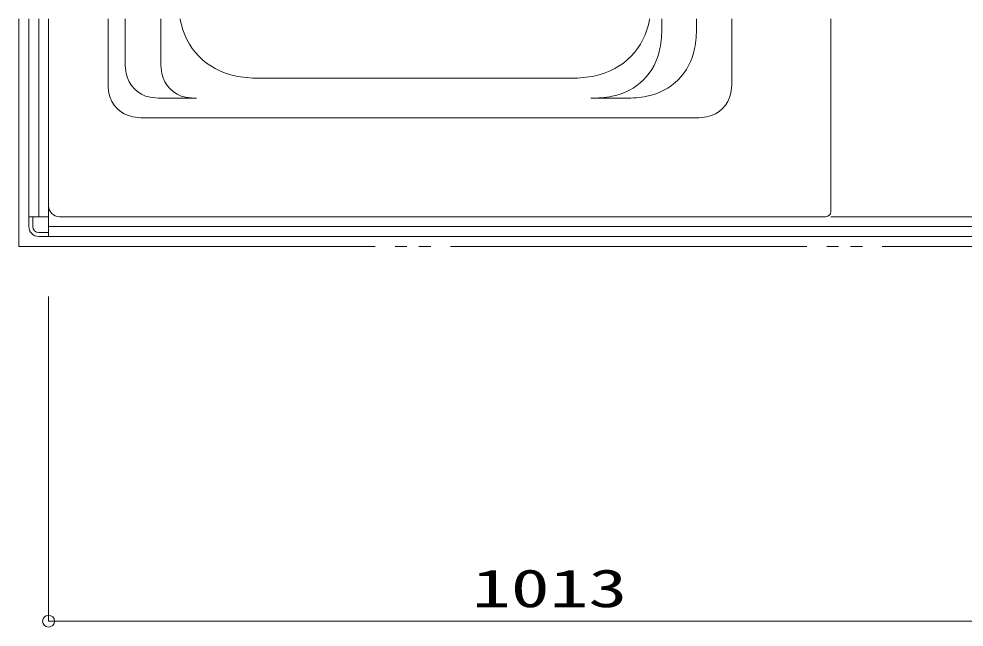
# Model space of a CAD drawing. Units: millimetres on the paper. Extents: x -305 to 305, y -152 to 152.
# Drawn here: x -204.93 to -157.2, y -85.67 to -54.93 of the extents above; entities that cross this region are included whole.
import ezdxf
from ezdxf.enums import TextEntityAlignment as Align

# ---------------------------------------------------------------- set-up
doc = ezdxf.new("R2010")
doc.units = ezdxf.units.MM
doc.linetypes.add('LONG_DOUBLE_CHAIN', pattern=[21.8, 18, -1, 0.6, -0.6, 0.6, -1])
doc.layers.add('0-0_0', color=7, linetype='Continuous', lineweight=9)
doc.layers.add('0-1_VIEW0001', color=7, linetype='Continuous', lineweight=9)
doc.styles.add('ＭＳ ゴシック', font='')
doc.styles.get('ＭＳ ゴシック').set_extended_font_data('MS Gothic')

# ---------------------------------------------------------------- blocks, each defined once
blk = doc.blocks.new('_ORIGIN')
at = {"layer": '0-0_0'}
blk.add_line((0, 0), (-1, 0), dxfattribs=at)
blk.add_circle((0, 0), 0.5, dxfattribs=at)

msp = doc.modelspace()

# ---------------------------------------------------------------- linework, layer by layer
at = {"layer": '0-0_0'}
for p, q in [((-203.434, -68.967), (-203.434, -85.375)), ((-202.834, -85.375), (-153.364, -85.375))]:
    msp.add_line(p, q, dxfattribs=at)
at = {"layer": '0-1_VIEW0001', "linetype": 'LONG_DOUBLE_CHAIN'}
for p, q in [((-204.934, -54.926), (-204.934, -66.426)), ((-204.934, -66.426), (-153.359, -66.426))]:
    msp.add_line(p, q, dxfattribs=at)
at = {"layer": '0-1_VIEW0001'}
for p, q in [((-204.434, -54.926), (-204.434, -64.926)), ((-203.934, -64.926), (-203.934, -54.926)), ((-203.434, -65.926), (-203.434, -54.926)), ((-203.434, -64.377), (-203.434, -54.927)), ((-200.434, -58.129), (-200.434, -54.927)), ((-199.565, -54.927), (-199.565, -57.138)), ((-197.765, -54.927), (-197.765, -57.138)), ((-172.46, -54.927), (-172.46, -55.34)), ((-170.71, -54.927), (-170.71, -55.34)), ((-168.934, -54.927), (-168.934, -58.129)), ((-163.934, -54.927), (-163.934, -64.677)), ((-192.837, -57.927), (-177.032, -57.927)), ((-195.968, -58.935), (-197.767, -58.935)), ((-176.056, -58.935), (-174.306, -58.935)), ((-198.636, -59.927), (-170.732, -59.927)), ((-204.434, -64.926), (-204.034, -64.926)), ((-204.434, -64.926), (-204.434, -65.426)), ((-204.234, -64.926), (-204.234, -65.426)), ((-202.884, -64.927), (-164.184, -64.927)), ((-153.309, -64.926), (-163.934, -64.926)), ((-203.934, -65.726), (-203.434, -65.726)), ((-153.359, -65.426), (-203.434, -65.426)), ((-203.434, -65.926), (-203.434, -65.526)), ((-203.934, -65.926), (-203.434, -65.926)), ((-203.434, -65.926), (-153.359, -65.926)), ((-153.359, -65.926), (-203.434, -65.926))]:
    msp.add_line(p, q, dxfattribs=at)
msp.add_lwpolyline([(-203.434, -64.926), (-204.434, -64.926), (-204.434, -54.926)], dxfattribs=at)
for centre, radius, start, end in [((-189.884, -53.787), 7, 189.3711, 189.6963), ((-193.334, -54.377), 3.5, 189.6963, 258.5217), ((-176.534, -54.377), 3.5, 281.4783, 350.3037), ((-179.984, -53.787), 7, 350.2391, 350.6289), ((-178.46, -55.34), 6, 349.5247, 0), ((-176.71, -55.34), 6, 349.5247, 0), ((-175.51, -55.885), 3, 280.4753, 349.5247), ((-173.76, -55.885), 3, 280.4753, 349.5247), ((-196.565, -57.138), 3, 180, 190.4753), ((-194.765, -57.138), 3, 180, 190.4753), ((-198.04, -57.41), 1.5, 190.4753, 259.5247), ((-196.24, -57.41), 1.5, 190.4753, 259.5247), ((-197.434, -58.129), 3, 180, 190.4753), ((-192.837, -51.927), 6, 258.5217, 270), ((-177.032, -51.927), 6, 270, 281.4783), ((-171.934, -58.129), 3, 349.5247, 0), ((-198.909, -58.402), 1.5, 190.4753, 259.5247), ((-170.459, -58.402), 1.5, 280.4753, 349.5247), ((-197.767, -55.935), 3, 259.5247, 270), ((-195.968, -55.935), 3, 259.5247, 270), ((-176.056, -52.935), 6, 270, 280.4753), ((-174.306, -52.935), 6, 270, 280.4753), ((-198.636, -56.927), 3, 259.5247, 270), ((-170.732, -56.927), 3, 270, 280.4753), ((-202.884, -64.377), 0.55, 180, 270), ((-164.184, -64.677), 0.25, 270, 0), ((-203.934, -65.426), 0.5, 180, 270), ((-203.934, -65.426), 0.3, 180, 270)]:
    msp.add_arc(centre, radius, start, end, dxfattribs=at)

# ---------------------------------------------------------------- block references
at = {"layer": '0-0_0', "xscale": 0.6, "yscale": 0.6, "rotation": 180}
msp.add_blockref('_ORIGIN', (-203.434, -85.375), dxfattribs=at)

# ---------------------------------------------------------------- texts
at = {"layer": '0-0_0', "style": 'ＭＳ ゴシック', "width": 1.5}
msp.add_text('1013', height=1.921, dxfattribs=at).set_placement((-182.051, -85.245), align=Align.BOTTOM_LEFT)

doc.saveas('drawing.dxf')
